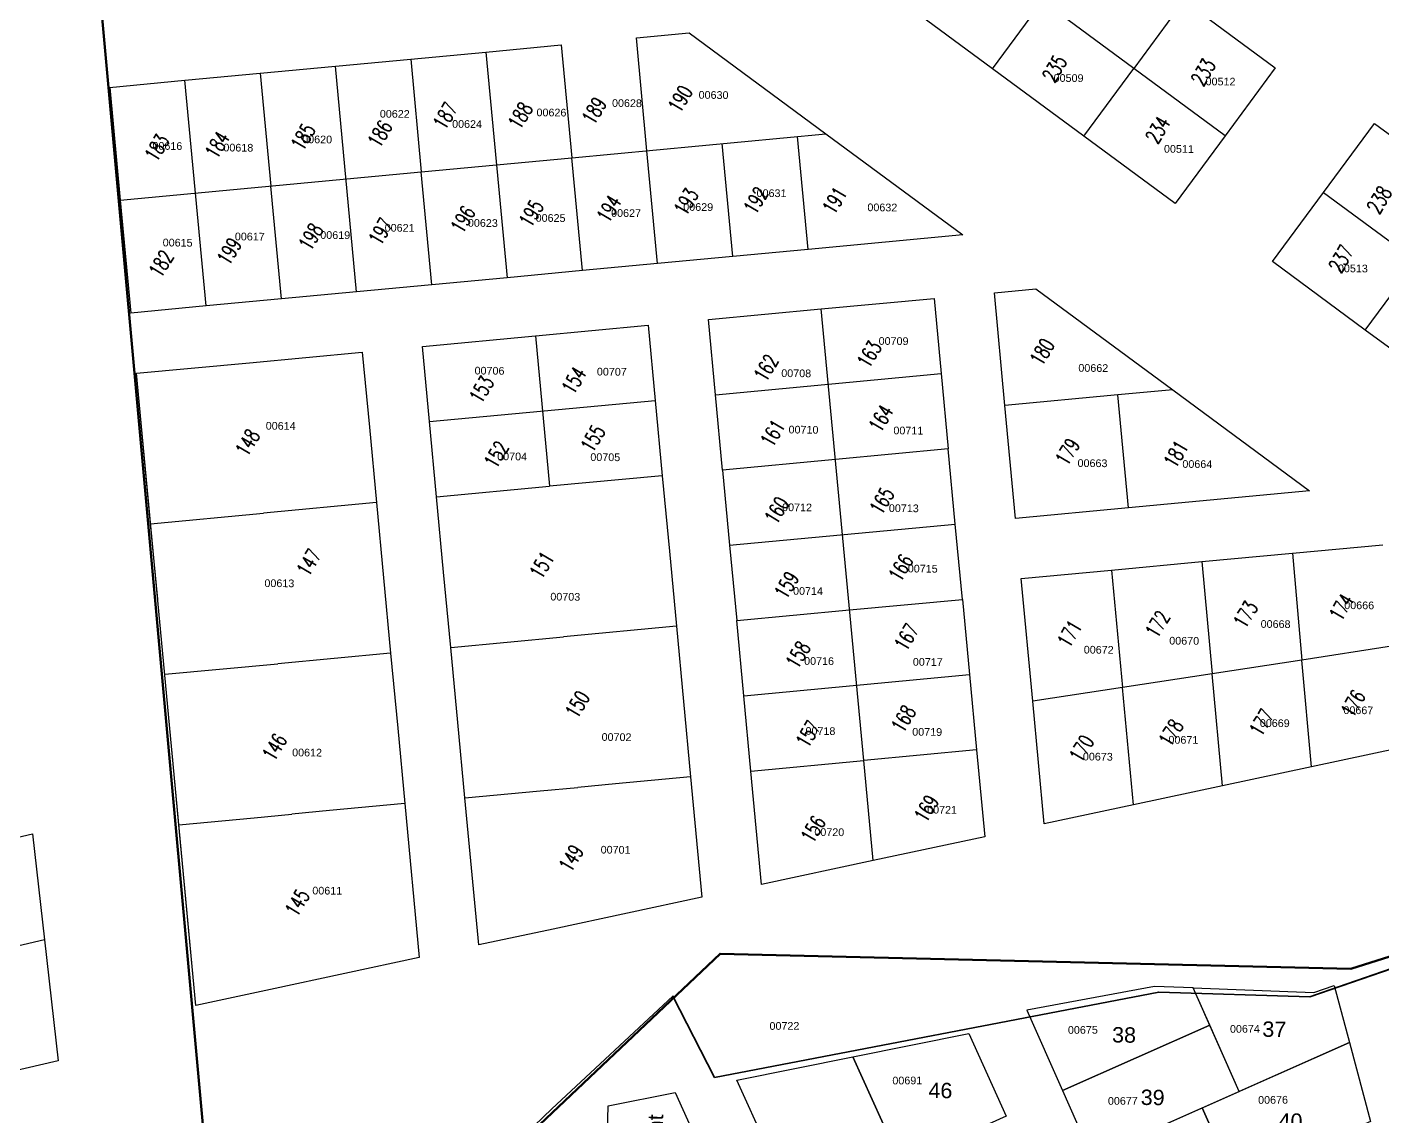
# Model space of a CAD drawing. Header units: metres. Extents: x 251686 to 255059, y 1627526 to 1631912.
# Drawn here: x 253248.2 to 253424.3, y 1630190.9 to 1630332.4 of the extents above; entities that cross this region are included whole.
import ezdxf
from ezdxf.enums import TextEntityAlignment as Align

# ---------------------------------------------------------------- set-up
doc = ezdxf.new("R2010")
doc.units = ezdxf.units.M
doc.header["$MEASUREMENT"] = 0
doc.layers.add('ASSIETTE IMMAT', color=7, linetype='Continuous', lineweight=0)
doc.layers.add('JRD', color=7, linetype='Continuous', lineweight=0)
for name, color, linetype in [('limites_parcelles', 7, 'Continuous'), ('limites_sections', 7, 'Continuous'), ('limites_tf', 7, 'Continuous'), ('numero_lot', 7, 'Continuous'), ('numero_parcelle', 7, 'Continuous')]:
    doc.layers.add(name, color=color, linetype=linetype)
doc.styles.add('Style-Arial', font='arial.ttf')
doc.styles.add('Style-STANDARD', font='STANDARD.shx')
doc.styles.add('Styledgn000', font='dgn000.shx')
doc.styles.add('Styledgn002', font='dgn002.shx')

msp = doc.modelspace()

# ---------------------------------------------------------------- linework, layer by layer
at = {"layer": 'ASSIETTE IMMAT', "color": 2, "linetype": 'Continuous', "lineweight": 40}
msp.add_polyline3d([(253051.328657, 1630189.868554, 0.107802), (253064.47615, 1630192.480191, 0.119025), (253127.170843, 1630261.123702, -0.155233), (253240.323351, 1630302.583188, -0.169383), (253240.402059, 1630306.970355, -0.194816), (253214.441245, 1630371.065281, -0.620942), (253249.160799, 1630445.549329, -0.985563), (253248.789881, 1630447.955584, -1.032), (253249.884411, 1630447.316655, -1.032), (253304.286069, 1630415.559825, -1.031998), (253414.612458, 1630333.669779, 0), (253419.115578, 1630335.223204, 0), (253417.223445, 1630377.505383, -0.250452), (253461.434413, 1630331.705787, 0.105676), (253433.741967, 1630311.238564, 0.169342), (253426.946043, 1630302.175298, 0.208535), (253425.890711, 1630286.923038, 0.295383), (253475.143062, 1630227.385845, 0.741791), (253420.304206, 1630210.070727, 0.732443), (253338.304982, 1630212.02092, 0.556061), (253281.716049, 1630158.445014, 0.754712)], dxfattribs=at)
at = {"layer": 'JRD', "color": 7, "linetype": 'Continuous', "lineweight": 0}
for p, q in [((253416.715229, 1630310.954717, 0.000001), (253423.340833, 1630319.931186, 0.000001)), ((253423.340833, 1630319.931186, 0.000001), (253435.417002, 1630311.033334, 0.000001)), ((253410.100379, 1630301.971876, 0.000001), (253416.715229, 1630310.954717, 0.000001)), ((253416.715229, 1630310.954717, 0.000001), (253428.785027, 1630302.046111, 0.000001)), ((253422.170177, 1630293.06327, 0.000001), (253410.100379, 1630301.971876, 0.000001)), ((253422.170177, 1630293.06327, 0.000001), (253428.785027, 1630302.046111, 0.000001))]:
    msp.add_line(p, q, dxfattribs=at)
at = {"layer": 'limites_parcelles', "color": 7, "linetype": 'Continuous', "lineweight": 0}
for p, q in [((253327.425152, 1630331.044455, -1.032), (253334.276089, 1630331.694497, -1.032)), ((253328.799936, 1630316.384835, -1.032), (253327.425152, 1630331.044455, -1.032)), ((253334.276089, 1630331.694497, -1.032), (253352.061666, 1630318.570802, -1.032)), ((253298.089089, 1630328.290583, -1.032), (253307.86569, 1630329.205019, -1.032)), ((253307.86569, 1630329.205019, -1.032), (253317.648551, 1630330.130018, -1.032)), ((253307.86569, 1630329.205019, -1.032), (253310.619562, 1630299.868956, -1.032)), ((253317.648551, 1630330.130018, -1.032), (253319.017075, 1630315.459835, -1.032)), ((253278.529628, 1630326.451147, -1.032), (253288.312488, 1630327.376147, -1.032)), ((253288.312488, 1630327.376147, -1.032), (253298.089089, 1630328.290583, -1.032)), ((253291.0601, 1630298.029521, -1.032), (253288.312488, 1630327.376147, -1.032)), ((253298.089089, 1630328.290583, -1.032), (253299.457614, 1630313.6204, -1.032)), ((253268.753027, 1630325.536711, -1.032), (253278.529628, 1630326.451147, -1.032)), ((253278.529628, 1630326.451147, -1.032), (253279.904412, 1630311.791527, -1.032)), ((253258.959603, 1630324.617972, -1.032), (253268.753027, 1630325.536711, -1.032)), ((253258.961044, 1630324.602712, -1.032), (253258.959603, 1630324.617972, -1.032)), ((253258.972404, 1630324.606376, -1.032), (253260.34495, 1630309.952092, -1.032)), ((253271.506899, 1630296.200648, -1.032), (253268.753027, 1630325.536711, -1.032)), ((253319.017075, 1630315.459835, -1.032), (253352.045448, 1630318.582769, -1.032)), ((253352.061666, 1630318.570802, -1.032), (253369.857806, 1630305.440847, -1.032)), ((253339.961885, 1630302.633391, -1.032), (253338.582797, 1630317.309834, -1.032)), ((253349.741844, 1630303.552376, -1.032), (253348.362757, 1630318.228819, -1.032)), ((253299.457614, 1630313.6204, -1.032), (253319.017075, 1630315.459835, -1.032)), ((253320.402423, 1630300.793956, -1.032), (253319.017075, 1630315.459835, -1.032)), ((253330.179024, 1630301.708392, -1.032), (253328.799936, 1630316.384835, -1.032)), ((253260.34495, 1630309.952092, -1.032), (253299.457614, 1630313.6204, -1.032)), ((253300.842961, 1630298.95452, -1.032), (253299.457614, 1630313.6204, -1.032)), ((253281.283499, 1630297.115085, -1.032), (253279.904412, 1630311.791527, -1.032)), ((253260.34495, 1630309.952092, -1.032), (253261.724038, 1630295.275649, -1.032)), ((253369.857806, 1630305.440847, -1.032), (253349.738486, 1630303.547828, -1.032)), ((253349.738486, 1630303.547828, -1.032), (253339.961885, 1630302.633391, -1.032)), ((253330.179024, 1630301.708392, -1.032), (253320.402423, 1630300.793956, -1.032)), ((253339.961885, 1630302.633391, -1.032), (253330.179024, 1630301.708392, -1.032)), ((253310.619562, 1630299.868956, -1.032), (253300.842961, 1630298.95452, -1.032)), ((253320.402423, 1630300.793956, -1.032), (253310.619562, 1630299.868956, -1.032)), ((253291.0601, 1630298.029521, -1.032), (253281.283499, 1630297.115085, -1.032)), ((253300.842961, 1630298.95452, -1.032), (253291.0601, 1630298.029521, -1.032)), ((253271.506899, 1630296.200648, -1.032), (253261.724038, 1630295.275649, -1.032)), ((253281.283499, 1630297.115085, -1.032), (253271.506899, 1630296.200648, -1.032)), ((253336.78874, 1630294.437103, -1.032), (253351.45462, 1630295.82245, -1.032)), ((253351.45462, 1630295.82245, -1.032), (253366.124802, 1630297.190975, -1.032)), ((253356.966666, 1630237.133502, -1.032), (253351.45462, 1630295.82245, -1.032)), ((253366.124802, 1630297.190975, -1.032), (253367.039239, 1630287.414374, -1.032)), ((253261.724038, 1630295.275649, -1.032), (253261.720881, 1630295.309246, -1.032)), ((253337.703176, 1630284.660502, -1.032), (253336.78874, 1630294.437103, -1.032)), ((253299.620911, 1630290.943623, -1.032), (253314.297354, 1630292.32271, -1.032)), ((253314.297354, 1630292.32271, -1.032), (253328.963234, 1630293.708058, -1.032)), ((253314.297354, 1630292.32271, -1.032), (253316.13679, 1630272.763249, -1.032)), ((253328.963234, 1630293.708058, -1.032), (253329.881973, 1630283.914634, -1.032)), ((253434.239975, 1630284.154664, 0.000001), (253422.170177, 1630293.06327, 0.000001)), ((253300.535347, 1630281.167022, -1.032), (253299.620911, 1630290.943623, -1.032)), ((253262.453083, 1630287.450143, -1.032), (253277.129526, 1630288.82923, -1.032)), ((253277.129526, 1630288.82923, -1.032), (253291.795405, 1630290.214578, -1.032)), ((253291.795405, 1630290.214578, -1.032), (253292.720405, 1630280.431717, -1.032)), ((253263.378082, 1630277.667282, -1.032), (253262.453083, 1630287.450143, -1.032)), ((253270.178591, 1630205.300238, -1.032), (253262.464271, 1630287.451194, -1.032)), ((253337.703176, 1630284.660502, -1.032), (253367.039239, 1630287.414374, -1.032)), ((253367.039239, 1630287.414374, -1.032), (253367.964238, 1630277.631513, -1.032)), ((253300.535347, 1630281.167022, -1.032), (253329.881973, 1630283.914634, -1.032)), ((253329.881973, 1630283.914634, -1.032), (253330.796409, 1630274.138033, -1.032)), ((253338.628175, 1630274.877641, -1.032), (253337.703176, 1630284.660502, -1.032)), ((253292.720405, 1630280.431717, -1.032), (253293.634841, 1630270.655116, -1.032)), ((253301.460347, 1630271.384161, -1.032), (253300.535347, 1630281.167022, -1.032)), ((253264.292518, 1630267.890681, -1.032), (253263.378082, 1630277.667282, -1.032)), ((253367.964238, 1630277.631513, -1.032), (253353.287795, 1630276.252425, -1.032)), ((253368.878674, 1630267.854912, -1.032), (253367.964238, 1630277.631513, -1.032)), ((253353.287795, 1630276.252425, -1.032), (253338.628175, 1630274.877641, -1.032)), ((253338.628175, 1630274.877641, -1.032), (253339.542612, 1630265.10104, -1.032)), ((253301.460347, 1630271.384161, -1.032), (253316.13679, 1630272.763249, -1.032)), ((253330.796409, 1630274.138033, -1.032), (253316.13679, 1630272.763249, -1.032)), ((253330.796409, 1630274.138033, -1.032), (253331.721409, 1630264.355172, -1.032)), ((253302.374783, 1630261.60756, -1.032), (253301.460347, 1630271.384161, -1.032)), ((253264.292518, 1630267.890681, -1.032), (253278.968961, 1630269.269769, -1.032)), ((253293.634841, 1630270.655116, -1.032), (253278.968961, 1630269.269769, -1.032)), ((253293.634841, 1630270.655116, -1.032), (253294.55984, 1630260.872255, -1.032)), ((253265.217518, 1630258.10782, -1.032), (253264.292518, 1630267.890681, -1.032)), ((253339.542612, 1630265.10104, -1.032), (253368.878674, 1630267.854912, -1.032)), ((253369.803674, 1630258.072051, -1.032), (253368.878674, 1630267.854912, -1.032)), ((253331.721409, 1630264.355172, -1.032), (253332.635845, 1630254.578571, -1.032)), ((253339.542612, 1630265.10104, -1.032), (253340.467611, 1630255.318179, -1.032)), ((253400.928523, 1630262.977276, -1.032), (253412.683605, 1630264.075146, -1.032)), ((253412.683605, 1630264.075146, -1.032), (253424.428124, 1630265.179277, -1.032)), ((253412.683605, 1630264.075146, -1.032), (253413.932042, 1630250.189784, -1.032)), ((253389.184004, 1630261.873145, -1.032), (253400.928523, 1630262.977276, -1.032)), ((253400.928523, 1630262.977276, -1.032), (253402.264969, 1630248.397469, -1.032)), ((253294.55984, 1630260.872255, -1.032), (253295.474277, 1630251.095654, -1.032)), ((253303.299782, 1630251.824699, -1.032), (253302.374783, 1630261.60756, -1.032)), ((253377.439485, 1630260.769014, -1.032), (253389.184004, 1630261.873145, -1.032)), ((253378.937082, 1630244.823401, -1.032), (253377.439485, 1630260.769014, -1.032)), ((253389.184004, 1630261.873145, -1.032), (253390.604155, 1630246.615717, -1.032)), ((253355.127231, 1630256.692964, -1.032), (253369.803674, 1630258.072051, -1.032)), ((253369.803674, 1630258.072051, -1.032), (253370.71811, 1630248.29545, -1.032)), ((253340.467611, 1630255.318179, -1.032), (253355.127231, 1630256.692964, -1.032)), ((253341.382047, 1630245.541579, -1.032), (253340.467611, 1630255.318179, -1.032)), ((253332.635845, 1630254.578571, -1.032), (253317.969965, 1630253.193224, -1.032)), ((253332.635845, 1630254.578571, -1.032), (253333.560844, 1630244.79571, -1.032)), ((253303.299782, 1630251.824699, -1.032), (253317.969965, 1630253.193224, -1.032)), ((253304.214219, 1630242.048099, -1.032), (253303.299782, 1630251.824699, -1.032)), ((253425.582293, 1630251.977797, -1.032), (253413.932042, 1630250.189784, -1.032)), ((253295.474277, 1630251.095654, -1.032), (253280.808397, 1630249.710307, -1.032)), ((253295.474277, 1630251.095654, -1.032), (253296.399276, 1630241.312794, -1.032)), ((253413.932042, 1630250.189784, -1.032), (253402.264969, 1630248.397469, -1.032)), ((253415.180479, 1630236.304422, -1.032), (253413.932042, 1630250.189784, -1.032)), ((253266.131954, 1630248.331219, -1.032), (253280.808397, 1630249.710307, -1.032)), ((253341.382047, 1630245.541579, -1.032), (253370.71811, 1630248.29545, -1.032)), ((253370.71811, 1630248.29545, -1.032), (253371.643109, 1630238.512589, -1.032)), ((253402.264969, 1630248.397469, -1.032), (253390.604155, 1630246.615717, -1.032)), ((253403.597111, 1630233.834485, -1.032), (253402.264969, 1630248.397469, -1.032)), ((253390.604155, 1630246.615717, -1.032), (253378.937082, 1630244.823401, -1.032)), ((253392.018046, 1630231.347725, -1.032), (253390.604155, 1630246.615717, -1.032)), ((253333.560844, 1630244.79571, -1.032), (253334.475281, 1630235.01911, -1.032)), ((253342.296483, 1630235.764978, -1.032), (253341.382047, 1630245.541579, -1.032)), ((253380.434678, 1630228.877788, -1.032), (253378.937082, 1630244.823401, -1.032)), ((253296.399276, 1630241.312794, -1.032), (253297.307452, 1630231.52563, -1.032)), ((253305.139218, 1630232.265238, -1.032), (253304.214219, 1630242.048099, -1.032)), ((253267.971389, 1630228.771758, -1.032), (253267.04639, 1630238.554619, -1.032)), ((253371.643109, 1630238.512589, -1.032), (253356.966666, 1630237.133502, -1.032)), ((253371.643109, 1630238.512589, -1.032), (253372.702652, 1630227.222687, -1.032)), ((253426.753284, 1630238.78062, -1.032), (253415.180479, 1630236.304422, -1.032)), ((253342.296483, 1630235.764978, -1.032), (253356.966666, 1630237.133502, -1.032)), ((253343.67596, 1630221.016939, -1.032), (253342.296483, 1630235.764978, -1.032)), ((253358.189306, 1630224.119813, -1.032), (253356.966666, 1630237.133502, -1.032)), ((253415.180479, 1630236.304422, -1.032), (253403.597111, 1630233.834485, -1.032)), ((253324.69242, 1630234.09411, -1.032), (253319.809401, 1630233.633762, -1.032)), ((253334.475281, 1630235.01911, -1.032), (253324.69242, 1630234.09411, -1.032)), ((253334.475281, 1630235.01911, -1.032), (253335.943934, 1630219.361838, -1.032)), ((253305.139218, 1630232.265238, -1.032), (253314.915819, 1630233.179674, -1.032)), ((253306.934065, 1630213.160392, -1.032), (253305.139218, 1630232.265238, -1.032)), ((253314.915819, 1630233.179674, -1.032), (253319.809401, 1630233.633762, -1.032)), ((253403.597111, 1630233.834485, -1.032), (253392.018046, 1630231.347725, -1.032)), ((253287.530851, 1630230.611193, -1.032), (253282.637269, 1630230.157105, -1.032)), ((253297.307452, 1630231.52563, -1.032), (253287.530851, 1630230.611193, -1.032)), ((253297.307452, 1630231.52563, -1.032), (253299.191476, 1630211.511551, -1.032)), ((253392.018046, 1630231.347725, -1.032), (253380.434678, 1630228.877788, -1.032)), ((253267.971389, 1630228.771758, -1.032), (253277.75425, 1630229.696757, -1.032)), ((253270.175348, 1630205.299543, -1.032), (253267.971389, 1630228.771758, -1.032)), ((253277.75425, 1630229.696757, -1.032), (253282.637269, 1630230.157105, -1.032)), ((253372.702652, 1630227.222687, -1.032), (253358.189306, 1630224.119813, -1.032)), ((253358.189306, 1630224.119813, -1.032), (253343.67596, 1630221.016939, -1.032)), ((253335.943934, 1630219.361838, -1.032), (253326.272543, 1630217.300297, -1.032)), ((253326.272543, 1630217.300297, -1.032), (253316.605456, 1630215.221933, -1.032)), ((253316.605456, 1630215.221933, -1.032), (253306.934065, 1630213.160392, -1.032)), ((253299.191476, 1630211.511551, -1.032), (253289.524389, 1630209.433187, -1.032)), ((253289.524389, 1630209.433187, -1.032), (253279.852998, 1630207.371647, -1.032)), ((253279.852998, 1630207.371647, -1.032), (253270.175348, 1630205.299543, -1.032))]:
    msp.add_line(p, q, dxfattribs=at)
at = {"layer": 'limites_parcelles', "color": 7, "linetype": 'Continuous', "lineweight": 0, "elevation": -1.032, "flags": 128}
for points in [[(253373.716375, 1630327.004448), (253361.861411, 1630335.757099), (253368.371026, 1630344.573794)], [(253386.731303, 1630344.654661), (253398.586268, 1630335.90201), (253392.087216, 1630327.079055), (253380.225991, 1630335.821143)], [(253385.57134, 1630318.251797), (253373.716375, 1630327.004448), (253380.225991, 1630335.821143)], [(253398.586268, 1630335.90201), (253410.441233, 1630327.149359), (253403.94218, 1630318.326404), (253392.087216, 1630327.079055)], [(253403.94218, 1630318.326404), (253397.432565, 1630309.509709), (253385.57134, 1630318.251797), (253392.087216, 1630327.079055)], [(253373.956568, 1630297.930583), (253379.348977, 1630298.431605), (253397.134554, 1630285.30791), (253390.001536, 1630284.639487), (253375.325093, 1630283.2604), (253373.956568, 1630297.930583)], [(253397.134554, 1630285.30791), (253414.930694, 1630272.177955), (253391.37006, 1630269.969305), (253390.001536, 1630284.639487)], [(253391.37006, 1630269.969305), (253376.70418, 1630268.583957), (253375.325093, 1630283.2604)]]:
    msp.add_lwpolyline(points, dxfattribs=at)
at = {"layer": 'limites_parcelles', "color": 7, "linetype": 'Continuous', "lineweight": 0, "flags": 128}
for points in [[(253248.947216, 1630227.596001), (253250.502078, 1630213.831661), (253240.10101, 1630211.410381), (253236.981353, 1630224.807101), (253248.947216, 1630227.596001)], [(253250.502078, 1630213.831661), (253252.254905, 1630198.104631), (253243.6637, 1630196.109411), (253240.319493, 1630210.452918), (253240.10101, 1630211.410381)]]:
    msp.add_lwpolyline(points, dxfattribs=at)
at = {"layer": 'limites_parcelles', "color": 7, "linetype": 'Continuous', "lineweight": 0, "elevation": 0.000001, "flags": 128}
for points in [[(253401.944003, 1630202.720735), (253399.798073, 1630207.562985), (253394.770272, 1630207.75525), (253378.183053, 1630204.690619), (253382.815115, 1630194.242762), (253401.944003, 1630202.720735)], [(253418.123413, 1630207.877795), (253420.099655, 1630200.468721), (253405.760991, 1630194.112733), (253399.798073, 1630207.562985), (253415.46147, 1630206.978582), (253418.123413, 1630207.877795)], [(253382.819117, 1630194.244758), (253382.815115, 1630194.242762), (253386.631103, 1630185.634761), (253405.760991, 1630194.112733), (253401.944003, 1630202.720735), (253382.819117, 1630194.244758)]]:
    msp.add_lwpolyline(points, close=True, dxfattribs=at)
at = {"layer": 'limites_parcelles', "color": 7, "linetype": 'Continuous', "lineweight": 0}
for points in [[(253355.567683, 1630198.619298, 0.000001), (253370.645852, 1630201.63751, 0.000001), (253375.488637, 1630190.925433, 0.000001), (253361.835169, 1630184.755727, 0.000001)], [(253420.099655, 1630200.468721, 0.000001), (253422.828939, 1630190.233858, 0.000001), (253405.218756, 1630182.429295, 0.000001), (253400.97777, 1630191.993741, 0.000001)], [(253340.489515, 1630195.602086, 0.000001), (253355.567683, 1630198.619298, 0.000001), (253361.835169, 1630184.755727, 0.000001), (253348.1817, 1630178.586022, 0.000001)], [(253341.835077, 1630173.219665, 0.000001), (253323.147767, 1630169.113232, 0.000001), (253323.753996, 1630192.25061, 0.000001), (253332.448824, 1630193.991506, 0.000001)], [(253400.97777, 1630191.993741, 0.000001), (253405.218756, 1630182.429295, 0.000001), (253390.87109, 1630176.071316, 0.000001), (253386.631103, 1630185.634761, 0.000001)]]:
    msp.add_3dface(points, dxfattribs=at)
at = {"layer": 'limites_sections', "color": 112, "linetype": 'Continuous', "lineweight": 40, "flags": 128}
for points in [[(253571.047075, 1630723.599568), (253600.186297, 1630706.548526), (253621.817231, 1630711.994443), (253628.041124, 1630687.554872), (253678.208666, 1630517.218459), (253711.262634, 1630399.425895), (253749.054407, 1630241.188111), (253786.719032, 1630083.077529), (253667.019158, 1630061.048467), (253520.677582, 1630008.003458), (253349.874626, 1629905.007271), (253370.894891, 1630071.745612), (253278.664905, 1630062.128606), (253271.082561, 1630189.80614), (253238.792095, 1630544.179111), (253486.322083, 1630710.425653), (253532.904976, 1630728.2652), (253571.047075, 1630723.599568)], [(253271.082561, 1630189.80614), (253278.664905, 1630062.128606), (253370.894891, 1630071.745612), (253349.874626, 1629905.007271), (253292.368569, 1629875.259507), (253264.420561, 1629860.905626), (253283.218148, 1629825.843437), (253276.081556, 1629797.159611), (253264.682639, 1629775.428157), (253237.804257, 1629775.925126), (253235.595435, 1629794.865847), (253170.148154, 1629824.108553), (253140.065621, 1629837.233099), (253052.3, 1629847.28), (252785.968318, 1629991.31478), (252450.61003, 1630145.344805), (252531.297233, 1630284.326266), (252789.440449, 1630429.782946), (252981.389636, 1630375.006406), (253177.316609, 1630501.61916), (253238.792095, 1630544.179111), (253271.082561, 1630189.80614)]]:
    msp.add_lwpolyline(points, close=True, dxfattribs=at)
at = {"layer": 'limites_tf', "color": 1, "linetype": 'Continuous', "lineweight": 30}
msp.add_line((253414.970159, 1630206.418992, 0.000001), (253487.819072, 1630231.63511, 0.000001), dxfattribs=at)
at = {"layer": 'limites_tf', "color": 5, "linetype": 'Continuous', "lineweight": 30, "elevation": 0.000001, "flags": 128}
msp.add_lwpolyline([(253548.016539, 1630236.325605), (253564.532354, 1630191.099612), (253272.339917, 1630059.131794), (253275.887626, 1630063.654776), (253281.717567, 1630158.440612), (253316.436819, 1630191.875884), (253332.171432, 1630206.5114), (253337.580721, 1630195.943993), (253395.310345, 1630207.028158), (253414.974952, 1630206.411548), (253417.55458, 1630207.314499), (253487.823971, 1630231.637666), (253546.976117, 1630239.14669), (253548.016539, 1630236.325605)], close=True, dxfattribs=at)

# ---------------------------------------------------------------- texts
at = {"layer": 'JRD', "color": 7, "linetype": 'Continuous', "lineweight": 0, "style": 'Style-STANDARD', "width": 0.738818}
for s, p in [('238', (253423.960147, 1630307.99769, 0.000001)), ('237', (253418.989284, 1630300.323673, 0.000001))]:
    msp.add_text(s, height=2, rotation=59.35591, dxfattribs=at).set_placement(p)
at = {"layer": 'numero_lot', "color": 7, "linetype": 'Continuous', "lineweight": 0, "style": 'Style-STANDARD', "width": 0.738818}
for s, p in [('235', (253381.751956, 1630325.081818, -1.032)), ('233', (253401.099507, 1630324.62303, -1.032)), ('190', (253333.10128, 1630321.149798, -1.032)), ('187', (253302.57084, 1630318.952372, -1.032)), ('188', (253312.323935, 1630318.969767, -1.032)), ('189', (253321.918354, 1630319.608243, -1.032)), ('234', (253395.171865, 1630317.128789, -1.032)), ('183', (253265.094867, 1630314.810171, -1.032)), ('184', (253272.942202, 1630315.166353, -1.032)), ('185', (253284.088889, 1630316.202502, -1.032)), ('186', (253294.073138, 1630316.609922, -1.032)), ('193', (253333.869006, 1630307.782612, -1.032)), ('192', (253342.921777, 1630307.95143, -1.032)), ('195', (253313.748689, 1630306.267156, -1.032)), ('194', (253323.848516, 1630306.86959, -1.032)), ('191', (253353.180181, 1630307.932882, -1.032)), ('196', (253304.854495, 1630305.477259, -1.032)), ('198', (253285.087671, 1630303.225343, -1.032)), ('197', (253294.17678, 1630303.899663, -1.032)), ('199', (253274.489294, 1630301.337256, -1.032)), ('182', (253265.638099, 1630299.731266, -1.032)), ('163', (253357.671828, 1630287.95396, -1.032)), ('180', (253380.1413, 1630288.255009, -1.032)), ('162', (253344.26649, 1630286.192131, -1.032)), ('153', (253307.283471, 1630283.394864, -1.032)), ('154', (253319.288708, 1630284.559024, -1.032)), ('164', (253359.201718, 1630279.624922, -1.032)), ('148', (253276.869929, 1630276.473479, -1.032)), ('155', (253321.754766, 1630277.007363, -1.032)), ('161', (253345.123712, 1630277.690802, -1.032)), ('152', (253309.207011, 1630274.927669, -1.032)), ('179', (253383.453646, 1630275.284884, -1.032)), ('181', (253397.536484, 1630274.971178, -1.032)), ('160', (253345.651964, 1630267.671654, -1.032)), ('165', (253359.312596, 1630268.901481, -1.032)), ('147', (253284.842426, 1630260.903062, -1.032)), ('151', (253315.119862, 1630260.550959, -1.032)), ('166', (253361.770351, 1630260.212832, -1.032)), ('159', (253346.93628, 1630257.96556, -1.032)), ('174', (253419.044967, 1630255.084838, -1.032)), ('173', (253406.591609, 1630254.135324, -1.032)), ('172', (253395.148823, 1630252.884449, -1.032)), ('167', (253362.517949, 1630251.205531, -1.032)), ('171', (253383.705939, 1630251.633575, -1.032)), ('158', (253348.413715, 1630248.906297, -1.032)), ('150', (253319.74183, 1630242.452717, -1.032)), ('176', (253420.556401, 1630242.58701, -1.032)), ('168', (253362.123048, 1630240.591417, -1.032)), ('177', (253408.68114, 1630240.104942, -1.032)), ('157', (253349.729169, 1630238.610933, -1.032)), ('178', (253396.887794, 1630238.764257, -1.032)), ('146', (253280.374075, 1630236.89748, -1.032)), ('170', (253385.273479, 1630236.722557, -1.032)), ('169', (253365.101212, 1630228.929999, -1.032)), ('156', (253350.381576, 1630226.234219, -1.032)), ('149', (253318.92997, 1630222.454953, -1.032)), ('145', (253283.338089, 1630216.683059, -1.032))]:
    msp.add_text(s, height=1.964608, rotation=59.34774, dxfattribs=at).set_placement(p)
at = {"layer": 'numero_lot', "color": 7, "linetype": 'Continuous', "lineweight": 0, "char_height": 2, "attachment_point": 1, "line_spacing_factor": 0.6}
for s, insert, rotation, style in [('\\fArial|b0|i0|c00|p39;38', (253389.275054, 1630202.494622, 0.000001), 358.99738738, 'Styledgn000'), ('\\fArial|b0|i0|c00|p39;37', (253408.804872, 1630203.22817, 0.000001), 358.99738738, 'Styledgn000'), ('\\fArial|b0|i0|c00|p39;46', (253365.399227, 1630195.257267, 0.000001), 359.41224936, 'Styledgn000'), ('\\fArial|b0|i0|c00|p39;39', (253392.995907, 1630194.3716, 0.000001), 358.99738738, 'Styledgn000'), ('\\fArial|b0|i0|c00|p39;Equipement', (253328.530917, 1630176.264547, 0.000001), 88.49982472, 'Styledgn002'), ('\\fArial|b0|i0|c00|p39;40', (253410.912479, 1630191.300955, 0.000001), 358.99738738, 'Styledgn000')]:
    msp.add_mtext(s, dxfattribs=dict(at, insert=insert, rotation=rotation, style=style))
at = {"layer": 'numero_parcelle', "color": 5, "lineweight": 0, "style": 'Style-Arial'}
for s, p in [('00509', (253381.661371, 1630326.34186, -1.032)), ('00512', (253401.41071, 1630325.88855, -1.032)), ('00630', (253335.518491, 1630324.139189, -1.032)), ('00628', (253324.263345, 1630323.07855, -1.032)), ('00622', (253294.085051, 1630321.686817, -1.032)), ('00624', (253303.47832, 1630320.36564, -1.032)), ('00626', (253314.448729, 1630321.861588, -1.032)), ('00616', (253264.525049, 1630317.515609, -1.032)), ('00618', (253273.750938, 1630317.294364, -1.032)), ('00620', (253283.996871, 1630318.363418, -1.032)), ('00511', (253396.002895, 1630317.130633, -1.032)), ('00631', (253343.053786, 1630311.376927, -1.032)), ('00625', (253314.334415, 1630308.152933, -1.032)), ('00627', (253324.144218, 1630308.792689, -1.032)), ('00629', (253333.522704, 1630309.580353, -1.032)), ('00632', (253357.456679, 1630309.525083, -1.032)), ('00621', (253294.714809, 1630306.873422, -1.032)), ('00623', (253305.533825, 1630307.504762, -1.032)), ('00615', (253265.862094, 1630304.949345, -1.032)), ('00617', (253275.24058, 1630305.73701, -1.032)), ('00619', (253286.344333, 1630305.93304, -1.032)), ('00513', (253418.614715, 1630301.598663, 0.000001)), ('00709', (253358.914717, 1630292.159448, -1.032)), ('00662', (253384.874584, 1630288.659882, -1.032)), ('00706', (253306.399827, 1630288.304089, -1.032)), ('00707', (253322.294936, 1630288.171542, -1.032)), ('00708', (253346.263752, 1630287.97167, -1.032)), ('00614', (253279.252786, 1630281.134492, -1.032)), ('00710', (253347.211897, 1630280.639947, -1.032)), ('00711', (253360.836277, 1630280.526335, -1.032)), ('00704', (253309.334812, 1630277.167617, -1.032)), ('00705', (253321.445371, 1630277.066629, -1.032)), ('00663', (253384.7714, 1630276.286017, -1.032)), ('00664', (253398.395779, 1630276.172405, -1.032)), ('00712', (253346.370756, 1630270.545145, -1.032)), ('00713', (253360.247438, 1630270.429429, -1.032)), ('00715', (253362.705192, 1630262.580027, -1.032)), ('00613', (253279.082217, 1630260.679736, -1.032)), ('00703', (253316.247688, 1630258.926702, -1.032)), ('00714', (253347.794026, 1630259.673824, -1.032)), ('00666', (253419.437641, 1630257.813671, -1.032)), ('00668', (253408.56754, 1630255.378861, -1.032)), ('00672', (253385.578457, 1630252.034928, -1.032)), ('00670', (253396.690332, 1630253.204995, -1.032)), ('00716', (253349.232038, 1630250.570198, -1.032)), ('00717', (253363.361024, 1630250.452378, -1.032)), ('00667', (253419.323928, 1630244.177167, -1.032)), ('00718', (253349.408533, 1630241.477091, -1.032)), ('00719', (253363.285215, 1630241.361375, -1.032)), ('00669', (253408.460145, 1630242.499941, -1.032)), ('00702', (253322.908261, 1630240.687891, -1.032)), ('00671', (253396.582937, 1630240.326075, -1.032)), ('00612', (253282.683563, 1630238.678255, -1.032)), ('00673', (253385.462638, 1630238.145896, -1.032)), ('00721', (253365.21941, 1630231.24343, -1.032)), ('00720', (253350.560548, 1630228.335123, -1.032)), ('00701', (253322.786125, 1630226.041276, -1.032)), ('00611', (253285.309388, 1630220.725634, -1.032))]:
    msp.add_text(s, height=1, rotation=359.52223, dxfattribs=at).set_placement(p, align=Align.TOP_LEFT)
at = {"layer": 'numero_parcelle', "color": 5, "linetype": 'Continuous', "lineweight": 0, "style": 'Style-Arial'}
for s, p in [('00722', (253344.721706, 1630203.12377, 0.000021)), ('00675', (253383.511306, 1630202.605789, 0.000021)), ('00674', (253404.573122, 1630202.743321, 0.000021)), ('00691', (253360.693498, 1630196.029518, 0.000021)), ('00676', (253408.229475, 1630193.511922, 0.000021)), ('00677', (253388.708768, 1630193.384454, 0.000021))]:
    msp.add_text(s, height=1, rotation=0.37413, dxfattribs=at).set_placement(p, align=Align.TOP_LEFT)

doc.saveas('drawing.dxf')
